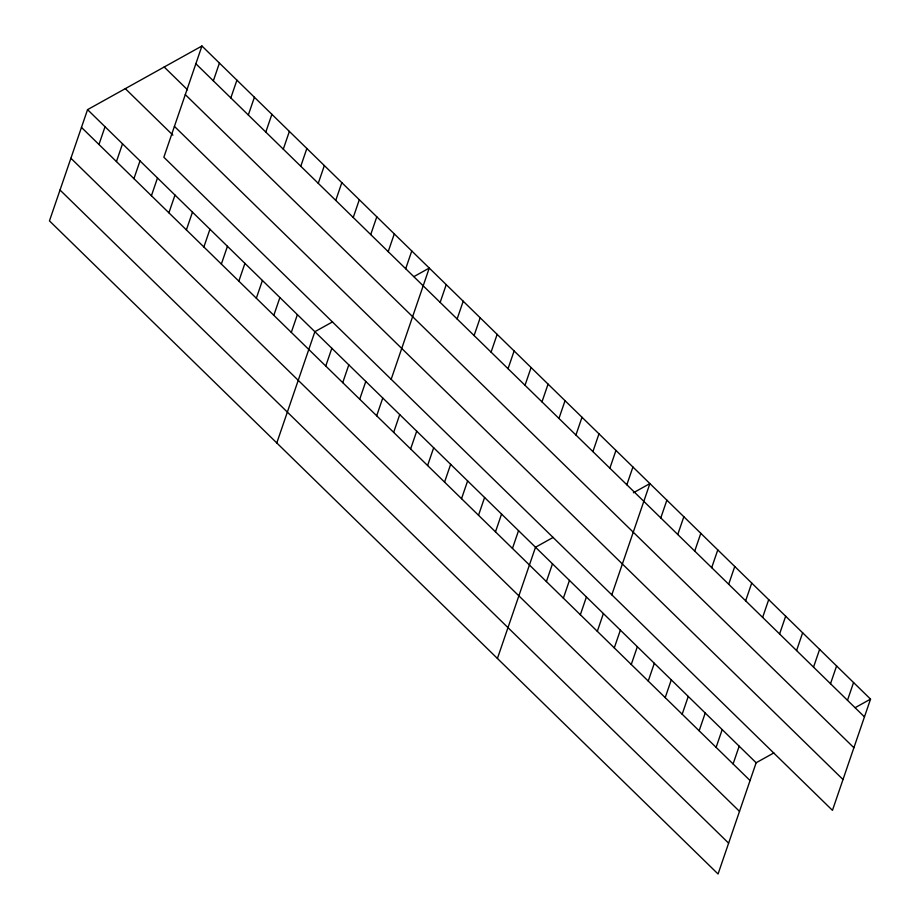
<?xml version="1.0" encoding="UTF-8"?>
<svg xmlns="http://www.w3.org/2000/svg" width="920" height="920" viewBox="0 0 920 920"><rect width="100%" height="100%" fill="white"/><g stroke="black" fill="none" stroke-linecap="round" stroke-linejoin="round"><path stroke-width="1.38" d="M201.94 46L163.852 157.239L832.45 810.347L870.538 699.119L201.94 46L87.549 109.652L49.461 220.88L718.06 874L756.148 762.76L773.835 752.916M98.957 144.486L105.041 126.73M116.449 161.564L122.521 143.807M133.929 178.652L140.012 160.896M151.42 195.73L157.492 177.974M213.348 80.834L219.42 63.077M168.9 212.819L174.984 195.052M230.828 97.922L236.911 80.166M186.392 229.896L192.464 212.14M248.319 115L254.403 97.244M203.872 246.974L209.955 229.218M265.799 132.089L271.883 114.321M221.363 264.063L227.447 246.295M283.291 149.166L289.374 131.41M238.843 281.14L244.927 263.385M300.782 166.244L306.854 148.488M256.335 298.218L262.418 280.462M318.262 183.333L324.346 165.565M273.815 315.307L279.898 297.539M335.754 200.41L341.826 182.655M291.306 332.384L297.39 314.628M353.234 217.488L359.317 199.732M276.793 442.945L314.87 331.706L332.568 321.862M370.725 234.577L376.797 216.809M325.76 366.045L331.844 348.289M342.734 382.628L348.818 364.86M388.205 251.654L394.289 233.898M359.709 399.199L365.792 381.443M405.697 268.732L411.769 250.976M376.683 415.782L382.766 398.026M391.172 379.293L429.26 268.065L413.931 276.598M393.656 432.365L399.728 414.598M440.151 302.392L446.234 284.636M410.63 448.937L416.702 431.181M457.125 318.975L463.209 301.219M427.593 465.52L433.676 447.764M474.099 335.558L480.182 317.803M444.567 482.103L450.65 464.335M491.073 352.13L497.145 334.374M461.541 498.674L467.624 480.918M508.047 368.713L514.119 350.957M478.515 515.257L484.598 497.501M525.009 385.296L531.093 367.54M495.489 531.841L501.561 514.073M541.983 401.867L548.067 384.111M512.463 548.412L518.535 530.656M558.957 418.45L565.041 400.695M497.421 658.467L535.509 547.239L553.207 537.395M575.931 435.034L582.003 417.277M546.399 581.578L552.483 563.81M592.905 451.605L598.977 433.849M563.373 598.149L569.457 580.393M609.868 468.188L615.952 450.432M580.347 614.732L586.419 596.976M626.842 484.771L632.925 467.003M597.321 631.315L603.394 613.548M611.811 594.826L649.899 483.586L633.385 492.775M614.284 647.887L620.367 630.131M660.79 517.925L666.873 500.169M631.258 664.47L637.341 646.714M677.764 534.509L683.836 516.741M648.232 681.053L654.315 663.285M694.738 551.08L700.81 533.324M665.206 697.624L671.289 679.869M711.7 567.663L717.784 549.907M682.18 714.207L688.252 696.452M728.674 584.246L734.758 566.478M699.154 730.79L705.226 713.023M745.648 600.817L751.732 583.061M716.116 747.362L722.2 729.606M762.622 617.4L768.706 599.644M733.091 763.945L739.174 746.189M779.596 633.983L785.668 616.216M796.57 650.555L802.643 632.799M813.533 667.138L819.616 649.382M830.507 683.721L836.591 665.953M847.481 700.293L853.564 682.536M855.197 707.652L870.538 699.119M195.856 63.756L864.455 716.875M164.185 66.999L187.507 89.78M185.299 94.61L853.886 747.718M174.42 126.385L843.007 779.505M125.304 88.642L172.902 135.148M87.549 109.652L756.148 762.76M81.466 127.409L750.064 780.528M70.909 158.251L739.507 811.371M60.03 190.037L728.617 843.157"/></g></svg>
